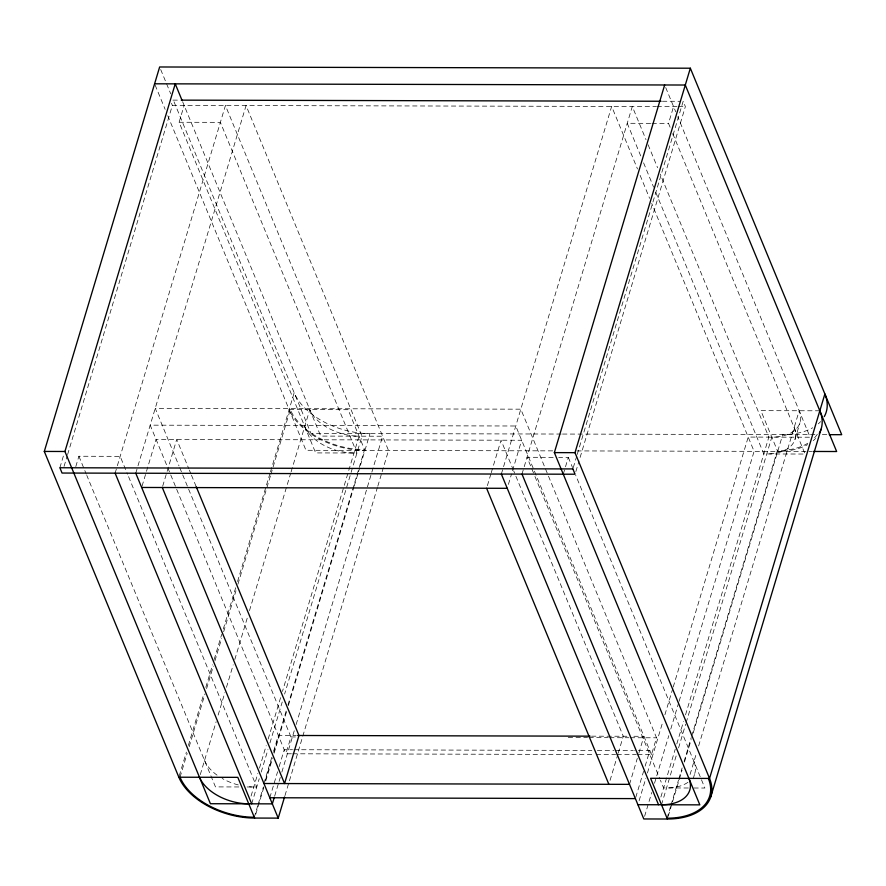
<?xml version="1.0" encoding="UTF-8"?>
<svg xmlns="http://www.w3.org/2000/svg" width="886" height="886" viewBox="0 0 886 886"><rect width="100%" height="100%" fill="white"/><g stroke="black" fill="none" stroke-linecap="round" stroke-linejoin="round"><path stroke-width="0.66" stroke-dasharray="4.43 3.32" d="M59.871 467.753L63.836 454.518M64.047 466.424L67.214 455.847M67.613 454.529L172.36 105.401L171.485 103.285M75.797 466.601L78.898 456.246L120.175 456.345L127.551 474.22M179.105 122.257L220.381 122.346L356.936 453.001L315.66 452.912L179.105 122.257L184.144 105.434M115.125 473.168L225.421 105.523L361.986 436.178L284.616 694.059M135.768 473.213L246.064 105.578L388.511 450.487L382.165 471.64M142.037 486.17L156.069 439.412L521.655 440.253L511.92 472.725M162.681 486.215L176.713 439.456L188.829 468.805M179.238 775.881L186.381 752.081M188.364 745.469L203.835 693.893M205.829 687.281L212.574 664.799M214.157 659.516L221.688 634.387M223.283 629.093L235.975 586.776M237.559 581.493L270.097 473.046M270.496 471.729L294.185 392.753A62.995 38.087 16.7 0 0 369.971 433.608L358.575 471.585M180.024 777.21L187.167 753.41M189.15 746.798L205.02 693.893M206.604 688.61L213.349 666.128M214.933 660.834L221.677 638.352M223.671 631.74L235.964 590.752M237.946 584.14L270.485 475.693M270.883 474.375L290.32 409.576A61.732 37.323 16.7 0 0 364.589 449.612L288.016 704.846M200.28 774.608L216.151 721.713M218.133 715.102L224.878 692.619M226.462 687.326L233.206 664.843M234.79 659.561L247.493 617.243M249.475 610.631L290.73 473.091M291.129 471.773L309.779 409.62A40.944 24.753 16.7 0 0 359.04 436.178L282.468 691.401M251.07 796.049L257.87 773.4M259.454 768.107L266.199 745.624M268.181 739.013L280.884 696.695M251.69 803.823L259.233 778.694M261.215 772.083L267.96 749.6M269.942 742.989L282.235 701.989M263.917 783.512L271.714 757.53M273.663 751.04L278.337 735.446L296.267 735.491M254.293 817.246L257.859 805.352M258.258 804.023L263.419 786.834M265.401 780.223L272.146 757.74M273.73 752.447L286.433 710.129M255.821 814.101L263.751 787.654M265.734 781.042L272.478 758.56M274.073 753.266L286.765 710.949M288.349 705.655L353.813 487.455M354.212 486.137L358.177 472.914M269.809 797.754L277.595 771.784M279.156 766.589L284.229 749.7L292.502 749.722M291.428 753.787L285.901 753.776L290.951 736.953L179.526 467.155M274.704 795.938L278.68 782.703M279.079 781.386L280.264 777.421M281.848 772.127L294.551 729.809M296.134 724.527L382.63 436.233L320.71 436.089L182.627 101.735M284.96 795.639L377.403 487.51M377.801 486.192L381.766 472.969M487.389 485.661L490.888 473.977M491.276 472.67L501.022 440.198L513.138 469.547M501.354 474.054L611.65 106.42L637.488 168.971M508.409 484.409L511.532 474.021M521.998 474.099L632.294 106.464L646.005 139.656M563.274 474.198L568.314 457.375L558.689 457.353M670.104 127.219L668.52 123.387L673.57 106.564M573.275 467.609L576.841 455.703M577.24 454.385L683.172 101.292L685.365 106.586L579.433 459.679M575.856 471.585L579.034 460.997M610.044 780.411L617.83 754.429M618.229 753.133L623.29 736.244L513.67 470.831M629.514 784.354L637.3 758.372M638.861 753.178L643.923 736.299L632.892 736.266M635.783 797.3L643.579 771.329M645.141 766.135L649.815 750.542L634.642 750.508M637.698 754.584L651.498 754.617L656.537 737.794L520.824 409.177L155.227 408.335L178.994 465.87M639.105 800.745L645.85 778.262M647.444 772.969L662.916 721.403M664.899 714.78L672.828 688.333M673.227 687.015L748.216 437.075L810.125 437.219L677.79 116.775M644.598 816.316L651.742 792.516M654.521 783.257L668.797 735.646M670.78 729.034L678.72 702.587M679.119 701.269L754.097 451.328L651.719 203.448M660.89 797.001L675.221 749.213M676.804 743.93L683.549 721.448M685.531 714.836L768.849 437.119L660.236 174.132M661.51 804.765L676.583 754.518M678.565 747.906L685.709 724.095M686.107 722.777L771.806 437.13A40.944 24.753 16.7 0 0 799.194 410.75L698.423 746.643M667.058 818.199L670.624 806.304M671.023 804.975L678.565 779.857M678.953 778.528L682.131 767.952M684.114 761.34L691.257 737.54M691.656 736.211L777.354 450.564A61.732 37.323 16.7 0 0 808.165 443.022M668.188 816.371L672.153 803.148M672.552 801.83L682.076 770.089M684.446 762.148L691.191 739.677M693.184 733.065L782.737 434.561A62.995 38.087 16.7 0 0 812.661 427.772M690.061 774.508L696.44 753.255M693.184 778.75L694.735 773.578M794.941 439.578L799.98 422.755M172.936 100.118L179.847 100.129M662.429 101.248L680.404 101.292M172.36 105.401L656.327 106.519M657.058 106.519L677.059 106.575M678.443 106.575L685.365 106.586M650.634 123.342L627.244 123.287L641.475 157.752M652.007 123.342L668.52 123.387M819.838 410.794L760.875 410.661L777.687 451.384A62.995 38.087 16.7 0 0 807.611 444.595M561.148 434.051L311.008 433.475L172.825 98.911M562.532 434.051L816.826 434.638M822.352 434.649L827.878 434.661M552.665 450.863L305.958 450.287L167.786 115.723M576.83 450.919L807.633 451.45M809.018 451.45L811.775 451.461M553.185 457.342L527.037 457.287L534.424 475.162M591.505 736.177L627.421 736.255M290.951 736.953L296.467 736.964M568.247 737.595L587.562 737.639M588.946 737.639L608.261 737.684M609.634 737.695L628.949 737.739M630.334 737.739L656.537 737.794M293.886 749.722L591.87 750.409M597.385 750.42L613.943 750.464M615.327 750.464L633.257 750.508M292.801 753.787L594.938 754.484M596.311 754.495L615.626 754.54M617.01 754.54L636.325 754.584M238.855 786.956L215.464 786.901L86.806 475.394M247.105 786.978L256.741 787.001L128.082 475.494M688.367 787.997L663.603 787.942L660.435 780.278M693.871 788.008L704.879 788.031L575.701 475.25M665.707 87.537L675.73 111.802M672.74 133.598L805.086 454.042L763.81 453.942L655.718 192.229M648.109 144.761L657.6 167.742M643.59 162.858L653.602 187.123M640.124 175.362L649.615 198.342M568.314 457.375L572.544 467.598M651.498 754.617L515.774 426L150.188 425.158L285.901 753.776M534.945 476.435L659.915 779.004M160.698 69.54L170.721 93.805M155.128 85.078L165.15 109.355M189.36 470.078L190.933 473.91M191.465 475.184L196.205 486.669M78.898 456.246L86.285 474.143M815.585 438.404A62.995 38.087 16.7 0 1 813.248 440.652M817.313 434.229A61.732 37.323 16.7 0 1 813.381 438.969M693.948 761.561A40.944 24.753 16.7 0 1 693.561 776.258M687.935 782.316A40.944 24.753 16.7 0 1 666.549 787.942M253.784 786.99A40.944 24.753 16.7 0 1 247.659 786.657M238.29 784.941A40.944 24.753 16.7 0 1 222.131 778.429M217.059 775.161A40.944 24.753 16.7 0 1 204.533 760.432M353.99 453.001A40.944 24.753 16.7 0 1 304.729 426.443M794.155 427.573A40.944 24.753 16.7 0 1 766.755 453.953M820.635 421.581A62.995 38.087 16.7 0 1 818.287 423.84M348.109 409.709L289.146 409.576A62.995 38.087 16.7 0 0 364.921 450.431L348.109 409.709"/><path stroke-width="1.33" d="M284.561 796.957L278.215 818.121L254.625 818.066A62.995 38.087 16.7 0 1 178.839 777.21L44.3 451.439L159.646 66.982L690.338 68.211L841.7 434.694L829.263 434.672M274.317 797.256L272.334 803.868L210.414 803.724L64.933 451.483L175.24 83.849L182.095 100.461M637.92 804.709L699.829 804.853L554.359 452.613L664.655 84.978M501.354 474.054L643.801 818.963L667.391 819.018A62.995 38.087 16.7 0 0 709.542 778.429L574.992 452.668L690.338 68.211M710.749 796.902L821.045 429.267M154.596 83.805L685.288 85.023L836.65 451.517L813.16 451.461M181.231 100.14L661.045 101.248M44.3 451.439L64.933 451.483M554.359 452.613L574.992 452.668M141.649 487.466L507.246 488.308M297.652 735.491L590.12 736.166M178.839 777.21L237.813 777.343L254.625 818.066M263.917 783.512L629.514 784.354M269.809 797.754L635.395 798.607M667.391 819.018L650.579 778.296L709.542 778.429L824.877 393.971A62.995 38.087 16.7 0 1 824.29 416.575M521.998 474.099L658.553 804.754M486.602 488.264L608.87 784.298M196.205 486.669L298.981 735.502L284.561 783.556L162.293 487.51M135.768 473.213L278.215 818.121M115.125 473.168L251.69 803.823M254.293 817.246A61.732 37.323 16.7 0 1 180.024 777.21M248.744 803.812A40.944 24.753 16.7 0 1 199.483 777.255M819.838 410.794A62.995 38.087 16.7 0 1 819.24 433.398M708.357 778.429A61.732 37.323 16.7 0 1 667.058 818.199M688.898 778.384A40.944 24.753 16.7 0 1 661.51 804.765M572.877 468.927L59.871 467.753L62.053 473.046L575.058 474.22L572.877 468.927"/></g></svg>
